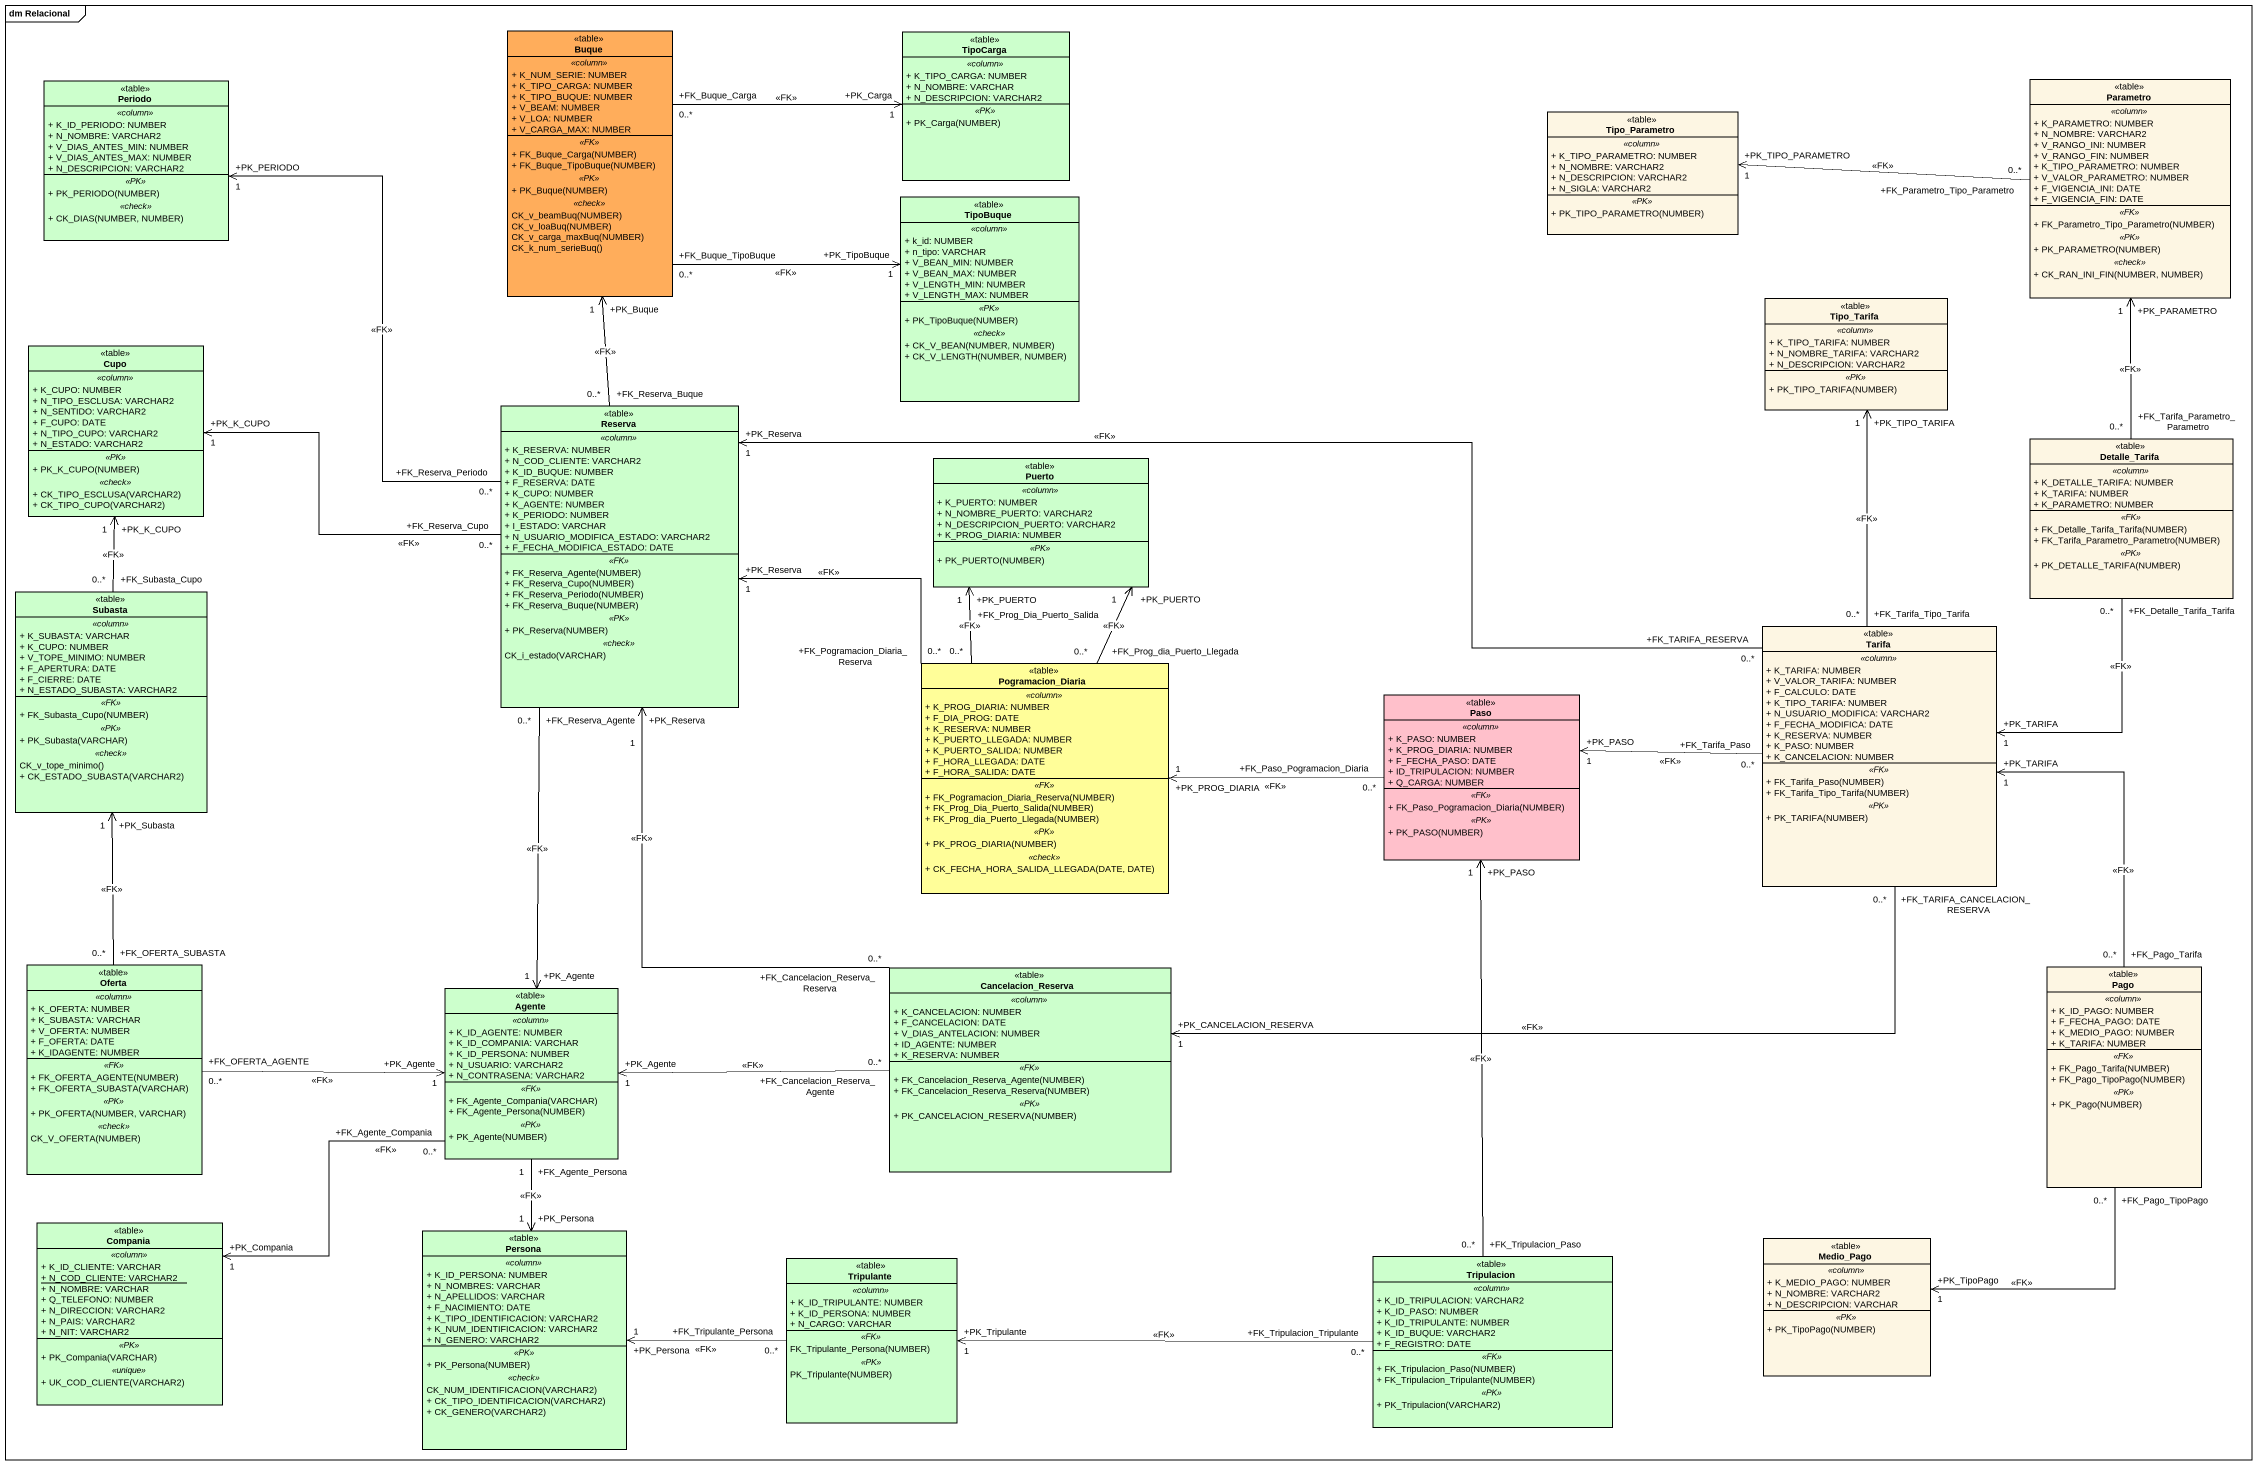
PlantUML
@startuml
mainframe dm Relacional
hide circle
hide empty members
skinparam classAttributeIconSize 0
class Buque <<table>> #FFAD5B {
  .. <<column>> ..
  + K_NUM_SERIE: NUMBER
  + K_TIPO_CARGA: NUMBER
  + K_TIPO_BUQUE: NUMBER
  + V_BEAM: NUMBER
  + V_LOA: NUMBER
  + V_CARGA_MAX: NUMBER
  .. <<FK>> ..
  + FK_Buque_Carga(NUMBER)
  + FK_Buque_TipoBuque(NUMBER)
  .. <<PK>> ..
  + PK_Buque(NUMBER)
  .. <<check>> ..
  CK_v_beamBuq(NUMBER)
  CK_v_loaBuq(NUMBER)
  CK_v_carga_maxBuq(NUMBER)
  CK_k_num_serieBuq()
}
class TipoCarga <<table>> #CCFFCC {
  .. <<column>> ..
  + K_TIPO_CARGA: NUMBER
  + N_NOMBRE: VARCHAR
  + N_DESCRIPCION: VARCHAR2
  .. <<PK>> ..
  + PK_Carga(NUMBER)
}
class Periodo <<table>> #CCFFCC {
  .. <<column>> ..
  + K_ID_PERIODO: NUMBER
  + N_NOMBRE: VARCHAR2
  + V_DIAS_ANTES_MIN: NUMBER
  + V_DIAS_ANTES_MAX: NUMBER
  + N_DESCRIPCION: VARCHAR2
  .. <<PK>> ..
  + PK_PERIODO(NUMBER)
  .. <<check>> ..
  + CK_DIAS(NUMBER, NUMBER)
}
class Tipo_Parametro <<table>> {
  .. <<column>> ..
  + K_TIPO_PARAMETRO: NUMBER
  + N_NOMBRE: VARCHAR2
  + N_DESCRIPCION: VARCHAR2
  + N_SIGLA: VARCHAR2
  .. <<PK>> ..
  + PK_TIPO_PARAMETRO(NUMBER)
}
class Parametro <<table>> {
  .. <<column>> ..
  + K_PARAMETRO: NUMBER
  + N_NOMBRE: VARCHAR2
  + V_RANGO_INI: NUMBER
  + V_RANGO_FIN: NUMBER
  + K_TIPO_PARAMETRO: NUMBER
  + V_VALOR_PARAMETRO: NUMBER
  + F_VIGENCIA_INI: DATE
  + F_VIGENCIA_FIN: DATE
  .. <<FK>> ..
  + FK_Parametro_Tipo_Parametro(NUMBER)
  .. <<PK>> ..
  + PK_PARAMETRO(NUMBER)
  .. <<check>> ..
  + CK_RAN_INI_FIN(NUMBER, NUMBER)
}
class TipoBuque <<table>> #CCFFCC {
  .. <<column>> ..
  + k_id: NUMBER
  + n_tipo: VARCHAR
  + V_BEAN_MIN: NUMBER
  + V_BEAN_MAX: NUMBER
  + V_LENGTH_MIN: NUMBER
  + V_LENGTH_MAX: NUMBER
  .. <<PK>> ..
  + PK_TipoBuque(NUMBER)
  .. <<check>> ..
  + CK_V_BEAN(NUMBER, NUMBER)
  + CK_V_LENGTH(NUMBER, NUMBER)
}
class Tipo_Tarifa <<table>> {
  .. <<column>> ..
  + K_TIPO_TARIFA: NUMBER
  + N_NOMBRE_TARIFA: VARCHAR2
  + N_DESCRIPCION: VARCHAR2
  .. <<PK>> ..
  + PK_TIPO_TARIFA(NUMBER)
}
class Cupo <<table>> #CCFFCC {
  .. <<column>> ..
  + K_CUPO: NUMBER
  + N_TIPO_ESCLUSA: VARCHAR2
  + N_SENTIDO: VARCHAR2
  + F_CUPO: DATE
  + N_TIPO_CUPO: VARCHAR2
  + N_ESTADO: VARCHAR2
  .. <<PK>> ..
  + PK_K_CUPO(NUMBER)
  .. <<check>> ..
  + CK_TIPO_ESCLUSA(VARCHAR2)
  + CK_TIPO_CUPO(VARCHAR2)
}
class Reserva <<table>> #CCFFCC {
  .. <<column>> ..
  + K_RESERVA: NUMBER
  + N_COD_CLIENTE: VARCHAR2
  + K_ID_BUQUE: NUMBER
  + F_RESERVA: DATE
  + K_CUPO: NUMBER
  + K_AGENTE: NUMBER
  + K_PERIODO: NUMBER
  + I_ESTADO: VARCHAR
  + N_USUARIO_MODIFICA_ESTADO: VARCHAR2
  + F_FECHA_MODIFICA_ESTADO: DATE
  .. <<FK>> ..
  + FK_Reserva_Agente(NUMBER)
  + FK_Reserva_Cupo(NUMBER)
  + FK_Reserva_Periodo(NUMBER)
  + FK_Reserva_Buque(NUMBER)
  .. <<PK>> ..
  + PK_Reserva(NUMBER)
  .. <<check>> ..
  CK_i_estado(VARCHAR)
}
class Puerto <<table>> #CCFFCC {
  .. <<column>> ..
  + K_PUERTO: NUMBER
  + N_NOMBRE_PUERTO: VARCHAR2
  + N_DESCRIPCION_PUERTO: VARCHAR2
  + K_PROG_DIARIA: NUMBER
  .. <<PK>> ..
  + PK_PUERTO(NUMBER)
}
class Detalle_Tarifa <<table>> {
  .. <<column>> ..
  + K_DETALLE_TARIFA: NUMBER
  + K_TARIFA: NUMBER
  + K_PARAMETRO: NUMBER
  .. <<FK>> ..
  + FK_Detalle_Tarifa_Tarifa(NUMBER)
  + FK_Tarifa_Parametro_Parametro(NUMBER)
  .. <<PK>> ..
  + PK_DETALLE_TARIFA(NUMBER)
}
class Subasta <<table>> #CCFFCC {
  .. <<column>> ..
  + K_SUBASTA: VARCHAR
  + K_CUPO: NUMBER
  + V_TOPE_MINIMO: NUMBER
  + F_APERTURA: DATE
  + F_CIERRE: DATE
  + N_ESTADO_SUBASTA: VARCHAR2
  .. <<FK>> ..
  + FK_Subasta_Cupo(NUMBER)
  .. <<PK>> ..
  + PK_Subasta(VARCHAR)
  .. <<check>> ..
  CK_v_tope_minimo()
  + CK_ESTADO_SUBASTA(VARCHAR2)
}
class Tarifa <<table>> {
  .. <<column>> ..
  + K_TARIFA: NUMBER
  + V_VALOR_TARIFA: NUMBER
  + F_CALCULO: DATE
  + K_TIPO_TARIFA: NUMBER
  + N_USUARIO_MODIFICA: VARCHAR2
  + F_FECHA_MODIFICA: DATE
  + K_RESERVA: NUMBER
  + K_PASO: NUMBER
  + K_CANCELACION: NUMBER
  .. <<FK>> ..
  + FK_Tarifa_Paso(NUMBER)
  + FK_Tarifa_Tipo_Tarifa(NUMBER)
  .. <<PK>> ..
  + PK_TARIFA(NUMBER)
}
class Pogramacion_Diaria <<table>> #FFFE99 {
  .. <<column>> ..
  + K_PROG_DIARIA: NUMBER
  + F_DIA_PROG: DATE
  + K_RESERVA: NUMBER
  + K_PUERTO_LLEGADA: NUMBER
  + K_PUERTO_SALIDA: NUMBER
  + F_HORA_LLEGADA: DATE
  + F_HORA_SALIDA: DATE
  .. <<FK>> ..
  + FK_Pogramacion_Diaria_Reserva(NUMBER)
  + FK_Prog_Dia_Puerto_Salida(NUMBER)
  + FK_Prog_dia_Puerto_Llegada(NUMBER)
  .. <<PK>> ..
  + PK_PROG_DIARIA(NUMBER)
  .. <<check>> ..
  + CK_FECHA_HORA_SALIDA_LLEGADA(DATE, DATE)
}
class Paso <<table>> #FFC0CB {
  .. <<column>> ..
  + K_PASO: NUMBER
  + K_PROG_DIARIA: NUMBER
  + F_FECHA_PASO: DATE
  + ID_TRIPULACION: NUMBER
  + Q_CARGA: NUMBER
  .. <<FK>> ..
  + FK_Paso_Pogramacion_Diaria(NUMBER)
  .. <<PK>> ..
  + PK_PASO(NUMBER)
}
class Oferta <<table>> #CCFFCC {
  .. <<column>> ..
  + K_OFERTA: NUMBER
  + K_SUBASTA: VARCHAR
  + V_OFERTA: NUMBER
  + F_OFERTA: DATE
  + K_IDAGENTE: NUMBER
  .. <<FK>> ..
  + FK_OFERTA_AGENTE(NUMBER)
  + FK_OFERTA_SUBASTA(VARCHAR)
  .. <<PK>> ..
  + PK_OFERTA(NUMBER, VARCHAR)
  .. <<check>> ..
  CK_V_OFERTA(NUMBER)
}
class Cancelacion_Reserva <<table>> #CCFFCC {
  .. <<column>> ..
  + K_CANCELACION: NUMBER
  + F_CANCELACION: DATE
  + V_DIAS_ANTELACION: NUMBER
  + ID_AGENTE: NUMBER
  + K_RESERVA: NUMBER
  .. <<FK>> ..
  + FK_Cancelacion_Reserva_Agente(NUMBER)
  + FK_Cancelacion_Reserva_Reserva(NUMBER)
  .. <<PK>> ..
  + PK_CANCELACION_RESERVA(NUMBER)
}
class Pago <<table>> {
  .. <<column>> ..
  + K_ID_PAGO: NUMBER
  + F_FECHA_PAGO: DATE
  + K_MEDIO_PAGO: NUMBER
  + K_TARIFA: NUMBER
  .. <<FK>> ..
  + FK_Pago_Tarifa(NUMBER)
  + FK_Pago_TipoPago(NUMBER)
  .. <<PK>> ..
  + PK_Pago(NUMBER)
}
class Agente <<table>> #CCFFCC {
  .. <<column>> ..
  + K_ID_AGENTE: NUMBER
  + K_ID_COMPANIA: VARCHAR
  + K_ID_PERSONA: NUMBER
  + N_USUARIO: VARCHAR2
  + N_CONTRASENA: VARCHAR2
  .. <<FK>> ..
  + FK_Agente_Compania(VARCHAR)
  + FK_Agente_Persona(NUMBER)
  .. <<PK>> ..
  + PK_Agente(NUMBER)
}
class Compania <<table>> #CCFFCC {
  .. <<column>> ..
  + K_ID_CLIENTE: VARCHAR
  {static} + N_COD_CLIENTE: VARCHAR2
  + N_NOMBRE: VARCHAR
  + Q_TELEFONO: NUMBER
  + N_DIRECCION: VARCHAR2
  + N_PAIS: VARCHAR2
  + N_NIT: VARCHAR2
  .. <<PK>> ..
  + PK_Compania(VARCHAR)
  .. <<unique>> ..
  + UK_COD_CLIENTE(VARCHAR2)
}
class Persona <<table>> #CCFFCC {
  .. <<column>> ..
  + K_ID_PERSONA: NUMBER
  + N_NOMBRES: VARCHAR
  + N_APELLIDOS: VARCHAR
  + F_NACIMIENTO: DATE
  + K_TIPO_IDENTIFICACION: VARCHAR2
  + K_NUM_IDENTIFICACION: VARCHAR2
  + N_GENERO: VARCHAR2
  .. <<PK>> ..
  + PK_Persona(NUMBER)
  .. <<check>> ..
  CK_NUM_IDENTIFICACION(VARCHAR2)
  + CK_TIPO_IDENTIFICACION(VARCHAR2)
  + CK_GENERO(VARCHAR2)
}
class Medio_Pago <<table>> {
  .. <<column>> ..
  + K_MEDIO_PAGO: NUMBER
  + N_NOMBRE: VARCHAR2
  + N_DESCRIPCION: VARCHAR
  .. <<PK>> ..
  + PK_TipoPago(NUMBER)
}
class Tripulante <<table>> #CCFFCC {
  .. <<column>> ..
  + K_ID_TRIPULANTE: NUMBER
  + K_ID_PERSONA: NUMBER
  + N_CARGO: VARCHAR
  .. <<FK>> ..
  FK_Tripulante_Persona(NUMBER)
  .. <<PK>> ..
  PK_Tripulante(NUMBER)
}
class Tripulacion <<table>> #CCFFCC {
  .. <<column>> ..
  + K_ID_TRIPULACION: VARCHAR2
  + K_ID_PASO: NUMBER
  + K_ID_TRIPULANTE: NUMBER
  + K_ID_BUQUE: VARCHAR2
  + F_REGISTRO: DATE
  .. <<FK>> ..
  + FK_Tripulacion_Paso(NUMBER)
  + FK_Tripulacion_Tripulante(NUMBER)
  .. <<PK>> ..
  + PK_Tripulacion(VARCHAR2)
}
Buque "+FK_Buque_Carga\n0..*" -right-> "+PK_Carga\n1" TipoCarga : <<FK>>
Buque "+FK_Buque_TipoBuque\n0..*" -right-> "+PK_TipoBuque\n1" TipoBuque : <<FK>>
Parametro "+FK_Parametro_Tipo_Parametro\n0..*" -left-> "+PK_TIPO_PARAMETRO\n1" Tipo_Parametro : <<FK>>
Reserva "+FK_Reserva_Buque\n0..*" -up-> "+PK_Buque\n1" Buque : <<FK>>
Reserva "+FK_Reserva_Periodo\n0..*" -up-> "+PK_PERIODO\n1" Periodo : <<FK>>
Reserva "+FK_Reserva_Cupo\n0..*" -left-> "+PK_K_CUPO\n1" Cupo : <<FK>>
Reserva "+FK_Reserva_Agente\n0..*" --> "+PK_Agente\n1" Agente : <<FK>>
Detalle_Tarifa "+FK_Tarifa_Parametro_Parametro\n0..*" -up-> "+PK_PARAMETRO\n1" Parametro : <<FK>>
Detalle_Tarifa "+FK_Detalle_Tarifa_Tarifa\n0..*" --> "+PK_TARIFA\n1" Tarifa : <<FK>>
Subasta "+FK_Subasta_Cupo\n0..*" -up-> "+PK_K_CUPO\n1" Cupo : <<FK>>
Tarifa "+FK_Tarifa_Tipo_Tarifa\n0..*" -up-> "+PK_TIPO_TARIFA\n1" Tipo_Tarifa : <<FK>>
Tarifa "+FK_TARIFA_RESERVA\n0..*" -left-> "+PK_Reserva\n1" Reserva : <<FK>>
Tarifa "+FK_Tarifa_Paso\n0..*" -left-> "+PK_PASO\n1" Paso : <<FK>>
Tarifa "+FK_TARIFA_CANCELACION_RESERVA\n0..*" -left-> "+PK_CANCELACION_RESERVA\n1" Cancelacion_Reserva : <<FK>>
Pogramacion_Diaria "+FK_Pogramacion_Diaria_Reserva\n0..*" -left-> "+PK_Reserva\n1" Reserva : <<FK>>
Pogramacion_Diaria "+FK_Prog_dia_Puerto_Llegada\n0..*" -up-> "+PK_PUERTO\n1" Puerto : <<FK>>
Pogramacion_Diaria "+FK_Prog_Dia_Puerto_Salida\n0..*" -up-> "+PK_PUERTO\n1" Puerto : <<FK>>
Paso "+FK_Paso_Pogramacion_Diaria\n0..*" -left-> "+PK_PROG_DIARIA\n1" Pogramacion_Diaria : <<FK>>
Oferta "+FK_OFERTA_SUBASTA\n0..*" -up-> "+PK_Subasta\n1" Subasta : <<FK>>
Oferta "+FK_OFERTA_AGENTE\n0..*" -right-> "+PK_Agente\n1" Agente : <<FK>>
Cancelacion_Reserva "+FK_Cancelacion_Reserva_Reserva\n0..*" -up-> "+PK_Reserva\n1" Reserva : <<FK>>
Cancelacion_Reserva "+FK_Cancelacion_Reserva_Agente\n0..*" -left-> "+PK_Agente\n1" Agente : <<FK>>
Pago "+FK_Pago_Tarifa\n0..*" -up-> "+PK_TARIFA\n1" Tarifa : <<FK>>
Pago "+FK_Pago_TipoPago\n0..*" --> "+PK_TipoPago\n1" Medio_Pago : <<FK>>
Agente "+FK_Agente_Compania\n0..*" -left-> "+PK_Compania\n1" Compania : <<FK>>
Agente "+FK_Agente_Persona\n1" --> "+PK_Persona\n1" Persona : <<FK>>
Tripulante "+FK_Tripulante_Persona\n0..*" -left-> "+PK_Persona\n1" Persona : <<FK>>
Tripulacion "+FK_Tripulacion_Paso\n0..*" -up-> "+PK_PASO\n1" Paso : <<FK>>
Tripulacion "+FK_Tripulacion_Tripulante\n0..*" -left-> "+PK_Tripulante\n1" Tripulante : <<FK>>
@enduml
